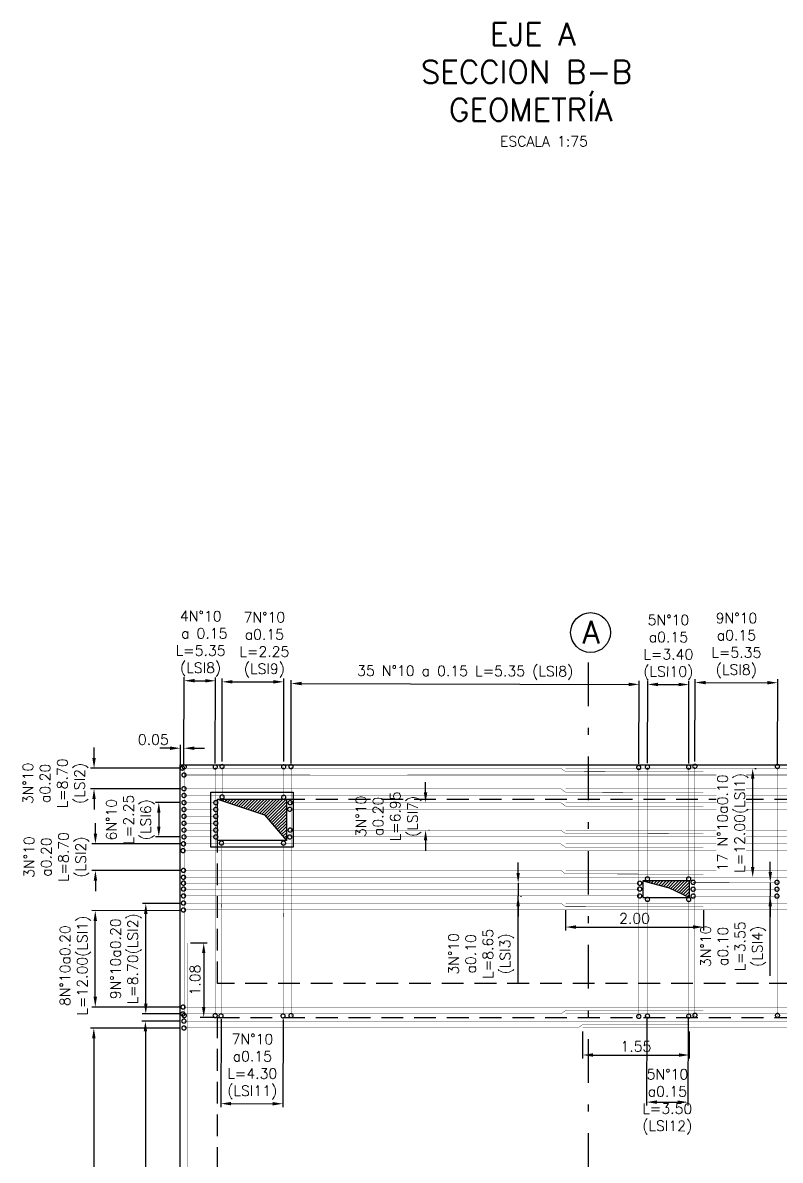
# Model space of a CAD drawing. Header units: metres. Extents: x 1080427 to 1081241, y 976768 to 977288.
# Drawn here: x 1080688.59 to 1080699.61, y 977042.26 to 977058.81 of the extents above; entities that cross this region are included whole.
import ezdxf

# ---------------------------------------------------------------- set-up
doc = ezdxf.new("R2010")
doc.units = ezdxf.units.M
doc.header["$LTSCALE"] = 25.4
for name, pattern in [('DASHDOT', [1, 0.5, -0.25, 0, -0.25]), ('DASHED2', [0.375, 0.25, -0.125]), ('HIDDEN', [0.375, 0.25, -0.125])]:
    doc.linetypes.add(name, pattern=pattern)
for name, color, linetype in [('CIRCULOCONTRAP', 130, 'Continuous'), ('CONTRAPESO', 3, 'Continuous'), ('DIMCONTRAPESO', 1, 'Continuous'), ('PROY', 9, 'HIDDEN'), ('PROYECC', 251, 'HIDDEN'), ('R175COTR', 7, 'Continuous'), ('REF', 6, 'Continuous'), ('REF H', 6, 'Continuous'), ('REGL175', 7, 'Continuous')]:
    doc.layers.add(name, color=color, linetype=linetype)
doc.layers.add('COTA', color=1, linetype='Continuous', lineweight=30)
doc.layers.add('EJECONTRAPESO', color=41, linetype='DASHDOT', lineweight=30)
doc.styles.add('romans', font='romans.shx')
doc.dimstyles.new('Copy 75', dxfattribs={"dimtxt": 0.15, "dimasz": 0.15, "dimexe": 0.05, "dimexo": 0.05, "dimgap": 0.05, "dimtad": 1, "dimzin": 0, "dimdsep": 46, "dimtxsty": 'romans', "dimcen": 0.002, "dimclrd": 1, "dimclre": 1, "dimclrt": 3, "dimadec": 4, "dimazin": 0, "dimtfac": 1, "dimtofl": 0, "dimtmove": 1, "dimatfit": 3, "dimfxl": 1, "dimtolj": 1, "dimtzin": 0, "dimarcsym": 1})

# ---------------------------------------------------------------- blocks, each defined once
blk = doc.blocks.new('*D393')
at = {"layer": 'Defpoints', "color": 0, "transparency": 16777216}
for p in [(1080690.928, 977044.18), (1080689.627, 977034.668), (1080690.936, 977034.668)]:
    blk.add_point(p, dxfattribs=at)
at = {"layer": 'DIMCONTRAPESO', "color": 1, "lineweight": -2, "transparency": 16777216}
for p, q in [((1080690.878, 977044.18), (1080689.577, 977044.18)), ((1080689.627, 977044.03), (1080689.627, 977034.818)), ((1080690.886, 977034.668), (1080689.577, 977034.668))]:
    blk.add_line(p, q, dxfattribs=at)
at = {"layer": 'DIMCONTRAPESO', "color": 1, "transparency": 16777216}
for points in [[(1080689.602, 977044.03), (1080689.652, 977044.03), (1080689.627, 977044.18)], [(1080689.602, 977034.818), (1080689.652, 977034.818), (1080689.627, 977034.668)]]:
    blk.add_solid(points, dxfattribs=at)
at = {"layer": 'DIMCONTRAPESO', "color": 3, "transparency": 16777216, "insert": (1080689.463, 977039.424), "char_height": 0.15, "attachment_point": 5, "rotation": 90, "style": 'romans'}
blk.add_mtext('\\A1;33 N°8 a 0.30 L=8.25 (LSI15)', dxfattribs=at)
blk = doc.blocks.new('*D394')
at = {"layer": 'Defpoints', "color": 0, "transparency": 16777216}
for p in [(1080690.937, 977044.28), (1080690.377, 977034.559), (1080690.936, 977034.559)]:
    blk.add_point(p, dxfattribs=at)
at = {"layer": 'DIMCONTRAPESO', "color": 1, "lineweight": -2, "transparency": 16777216}
for p, q in [((1080690.887, 977044.28), (1080690.327, 977044.28)), ((1080690.377, 977044.13), (1080690.377, 977034.709)), ((1080690.886, 977034.559), (1080690.327, 977034.559))]:
    blk.add_line(p, q, dxfattribs=at)
at = {"layer": 'DIMCONTRAPESO', "color": 1, "transparency": 16777216}
for points in [[(1080690.352, 977044.13), (1080690.402, 977044.13), (1080690.377, 977044.28)], [(1080690.352, 977034.709), (1080690.402, 977034.709), (1080690.377, 977034.559)]]:
    blk.add_solid(points, dxfattribs=at)
at = {"layer": 'DIMCONTRAPESO', "color": 3, "transparency": 16777216, "insert": (1080690.213, 977039.42), "char_height": 0.15, "attachment_point": 5, "rotation": 90, "style": 'romans'}
blk.add_mtext('\\A1;34 N°8 a 0.30 L=12.00 (LSI14)', dxfattribs=at)
blk = doc.blocks.new('*D552')
at = {"layer": 'Defpoints', "color": 0, "transparency": 16777216}
for p in [(1080690.886, 977048.251), (1080690.886, 977047.961), (1080690.938, 977047.961)]:
    blk.add_point(p, dxfattribs=at)
at = {"layer": 'DIMCONTRAPESO', "color": 1, "lineweight": -2, "transparency": 16777216}
for p, q in [((1080690.886, 977048.011), (1080690.886, 977048.301)), ((1080690.938, 977048.011), (1080690.938, 977048.301)), ((1080690.736, 977048.251), (1080690.586, 977048.251)), ((1080691.088, 977048.251), (1080691.238, 977048.251))]:
    blk.add_line(p, q, dxfattribs=at)
at = {"layer": 'DIMCONTRAPESO', "color": 1, "transparency": 16777216}
for points in [[(1080690.736, 977048.276), (1080690.736, 977048.226), (1080690.886, 977048.251)], [(1080691.088, 977048.276), (1080691.088, 977048.226), (1080690.938, 977048.251)]]:
    blk.add_solid(points, dxfattribs=at)
at = {"layer": 'DIMCONTRAPESO', "color": 3, "transparency": 16777216, "insert": (1080690.492, 977048.376), "char_height": 0.15, "attachment_point": 5, "rotation": 359.9868, "style": 'romans'}
blk.add_mtext('\\A1;0.05', dxfattribs=at)
blk = doc.blocks.new('*D553')
at = {"layer": 'Defpoints', "color": 0, "transparency": 16777216}
for p in [(1080689.648, 977045.888), (1080690.937, 977045.887), (1080690.937, 977044.485)]:
    blk.add_point(p, dxfattribs=at)
at = {"layer": 'DIMCONTRAPESO', "color": 1, "lineweight": -2, "transparency": 16777216}
for p, q in [((1080690.887, 977045.887), (1080689.598, 977045.888)), ((1080689.648, 977044.635), (1080689.648, 977045.738)), ((1080690.887, 977044.485), (1080689.598, 977044.485))]:
    blk.add_line(p, q, dxfattribs=at)
at = {"layer": 'DIMCONTRAPESO', "color": 1, "transparency": 16777216}
for points in [[(1080689.623, 977045.738), (1080689.673, 977045.738), (1080689.648, 977045.888)], [(1080689.623, 977044.635), (1080689.673, 977044.635), (1080689.648, 977044.485)]]:
    blk.add_solid(points, dxfattribs=at)
at = {"layer": 'DIMCONTRAPESO', "color": 3, "transparency": 16777216, "insert": (1080689.359, 977045.087), "char_height": 0.15, "attachment_point": 5, "rotation": 89.9868, "style": 'romans'}
blk.add_mtext('\\A1;8N°10a0.20\\PL=12.00(LSI1)', dxfattribs=at)
blk = doc.blocks.new('*D572')
at = {"layer": 'Defpoints', "color": 0, "transparency": 16777216}
for p in [(1080690.938, 977047.461), (1080690.572, 977046.961), (1080690.938, 977046.961)]:
    blk.add_point(p, dxfattribs=at)
at = {"layer": 'DIMCONTRAPESO', "color": 1, "lineweight": -2, "transparency": 16777216}
for p, q in [((1080690.888, 977047.461), (1080690.522, 977047.461)), ((1080690.572, 977047.311), (1080690.572, 977047.111)), ((1080690.888, 977046.961), (1080690.522, 977046.961))]:
    blk.add_line(p, q, dxfattribs=at)
at = {"layer": 'DIMCONTRAPESO', "color": 1, "transparency": 16777216}
for points in [[(1080690.547, 977047.311), (1080690.597, 977047.311), (1080690.572, 977047.461)], [(1080690.547, 977047.111), (1080690.597, 977047.111), (1080690.572, 977046.961)]]:
    blk.add_solid(points, dxfattribs=at)
at = {"layer": 'DIMCONTRAPESO', "color": 3, "transparency": 16777216, "insert": (1080690.157, 977047.211), "char_height": 0.15, "attachment_point": 5, "rotation": 89.9868, "style": 'romans'}
blk.add_mtext('\\A1;6N°10\\PL=2.25\\P(LSI6)', dxfattribs=at)
blk = doc.blocks.new('*D555')
at = {"layer": 'Defpoints', "color": 0, "transparency": 16777216}
for p in [(1080690.383, 977045.991), (1080690.938, 977045.991), (1080690.937, 977044.385)]:
    blk.add_point(p, dxfattribs=at)
at = {"layer": 'DIMCONTRAPESO', "color": 1, "lineweight": -2, "transparency": 16777216}
for p, q in [((1080690.888, 977045.991), (1080690.333, 977045.991)), ((1080690.383, 977044.535), (1080690.383, 977045.841)), ((1080690.887, 977044.385), (1080690.332, 977044.385))]:
    blk.add_line(p, q, dxfattribs=at)
at = {"layer": 'DIMCONTRAPESO', "color": 1, "transparency": 16777216}
for points in [[(1080690.358, 977045.841), (1080690.408, 977045.841), (1080690.383, 977045.991)], [(1080690.358, 977044.535), (1080690.408, 977044.535), (1080690.382, 977044.385)]]:
    blk.add_solid(points, dxfattribs=at)
at = {"layer": 'DIMCONTRAPESO', "color": 3, "transparency": 16777216, "insert": (1080690.093, 977045.187), "char_height": 0.15, "attachment_point": 5, "rotation": 89.9868, "style": 'romans'}
blk.add_mtext('\\A1;9N°10a0.20\\PL=8.70(LSI2)', dxfattribs=at)
blk = doc.blocks.new('*D574')
at = {"layer": 'Defpoints', "color": 0, "transparency": 16777216}
for p in [(1080694.451, 977047.458), (1080694.45, 977047.059), (1080694.451, 977047.059)]:
    blk.add_point(p, dxfattribs=at)
at = {"layer": 'DIMCONTRAPESO', "color": 1, "lineweight": -2, "transparency": 16777216}
for p, q in [((1080694.451, 977047.608), (1080694.451, 977047.758)), ((1080694.5, 977047.059), (1080694.501, 977047.059)), ((1080694.451, 977046.909), (1080694.45, 977046.759))]:
    blk.add_line(p, q, dxfattribs=at)
at = {"layer": 'DIMCONTRAPESO', "color": 1, "transparency": 16777216}
for points in [[(1080694.426, 977047.608), (1080694.476, 977047.608), (1080694.451, 977047.458)], [(1080694.426, 977046.909), (1080694.476, 977046.909), (1080694.451, 977047.059)]]:
    blk.add_solid(points, dxfattribs=at)
at = {"layer": 'DIMCONTRAPESO', "color": 3, "transparency": 16777216, "insert": (1080693.911, 977047.259), "char_height": 0.15, "attachment_point": 5, "rotation": 89.9868, "style": 'romans'}
blk.add_mtext('\\A1;3N°10\\Pa0.20\\PL=6.95\\P(LSI7)', dxfattribs=at)
blk = doc.blocks.new('*D561')
at = {"layer": 'Defpoints', "color": 0, "transparency": 16777216}
for p in [(1080695.797, 977046.286), (1080695.781, 977046.1), (1080695.797, 977046.1)]:
    blk.add_point(p, dxfattribs=at)
at = {"layer": 'DIMCONTRAPESO', "color": 1, "lineweight": -2, "transparency": 16777216}
for p, q in [((1080695.797, 977046.436), (1080695.797, 977046.586)), ((1080695.797, 977046.286), (1080695.797, 977046.1)), ((1080695.797, 977044.83), (1080695.797, 977046.1)), ((1080695.831, 977046.1), (1080695.847, 977046.1)), ((1080695.797, 977045.95), (1080695.797, 977045.8))]:
    blk.add_line(p, q, dxfattribs=at)
at = {"layer": 'DIMCONTRAPESO', "color": 1, "transparency": 16777216}
for points in [[(1080695.772, 977046.436), (1080695.822, 977046.436), (1080695.797, 977046.286)], [(1080695.772, 977045.95), (1080695.822, 977045.95), (1080695.797, 977046.1)]]:
    blk.add_solid(points, dxfattribs=at)
at = {"layer": 'DIMCONTRAPESO', "color": 3, "transparency": 16777216, "insert": (1080695.258, 977045.259), "char_height": 0.15, "attachment_point": 5, "rotation": 89.9868, "style": 'romans'}
blk.add_mtext('\\A1;3N°10\\Pa0.10\\PL=8.65\\P(LSI3)', dxfattribs=at)
blk = doc.blocks.new('*D566')
at = {"layer": 'Defpoints', "color": 0, "transparency": 16777216}
for p in [(1080697.555, 977049.179), (1080692.495, 977047.979), (1080697.552, 977047.976)]:
    blk.add_point(p, dxfattribs=at)
at = {"layer": 'DIMCONTRAPESO', "color": 1, "lineweight": -2, "transparency": 16777216}
for p, q in [((1080692.495, 977048.029), (1080692.498, 977049.242)), ((1080692.648, 977049.192), (1080697.405, 977049.18)), ((1080697.552, 977048.026), (1080697.555, 977049.229))]:
    blk.add_line(p, q, dxfattribs=at)
at = {"layer": 'DIMCONTRAPESO', "color": 1, "transparency": 16777216}
for points in [[(1080692.648, 977049.217), (1080692.648, 977049.167), (1080692.498, 977049.192)], [(1080697.405, 977049.205), (1080697.405, 977049.155), (1080697.555, 977049.179)]]:
    blk.add_solid(points, dxfattribs=at)
at = {"layer": 'DIMCONTRAPESO', "color": 3, "transparency": 16777216, "insert": (1080695.027, 977049.35), "char_height": 0.15, "attachment_point": 5, "rotation": 359.8532, "style": 'romans'}
blk.add_mtext('\\A1;35 N°10 a 0.15 L=5.35 (LSI8)', dxfattribs=at)
blk = doc.blocks.new('*D575')
at = {"layer": 'Defpoints', "color": 0, "transparency": 16777216}
for p in [(1080699.572, 977049.204), (1080698.369, 977048.007), (1080699.569, 977047.976)]:
    blk.add_point(p, dxfattribs=at)
at = {"layer": 'DIMCONTRAPESO', "color": 1, "lineweight": -2, "transparency": 16777216}
for p, q in [((1080698.369, 977048.057), (1080698.372, 977049.257)), ((1080698.522, 977049.206), (1080699.422, 977049.204)), ((1080699.569, 977048.026), (1080699.573, 977049.254))]:
    blk.add_line(p, q, dxfattribs=at)
at = {"layer": 'DIMCONTRAPESO', "color": 1, "transparency": 16777216}
for points in [[(1080698.522, 977049.231), (1080698.522, 977049.181), (1080698.372, 977049.207)], [(1080699.422, 977049.229), (1080699.422, 977049.179), (1080699.572, 977049.204)]]:
    blk.add_solid(points, dxfattribs=at)
at = {"layer": 'DIMCONTRAPESO', "color": 3, "transparency": 16777216, "insert": (1080698.971, 977049.744), "char_height": 0.15, "attachment_point": 5, "rotation": 359.8532, "style": 'romans'}
blk.add_mtext('\\A1;9N°10\\Pa0.15\\PL=5.35\\P(LSI8)', dxfattribs=at)
blk = doc.blocks.new('*D567')
at = {"layer": 'Defpoints', "color": 0, "transparency": 16777216}
for p in [(1080691.396, 977049.232), (1080690.938, 977048.01), (1080691.393, 977047.978)]:
    blk.add_point(p, dxfattribs=at)
at = {"layer": 'DIMCONTRAPESO', "color": 1, "lineweight": -2, "transparency": 16777216}
for p, q in [((1080690.938, 977048.06), (1080690.941, 977049.283)), ((1080691.091, 977049.233), (1080691.246, 977049.232)), ((1080691.393, 977048.028), (1080691.396, 977049.282))]:
    blk.add_line(p, q, dxfattribs=at)
at = {"layer": 'DIMCONTRAPESO', "color": 1, "transparency": 16777216}
for points in [[(1080691.091, 977049.258), (1080691.091, 977049.208), (1080690.941, 977049.233)], [(1080691.246, 977049.257), (1080691.246, 977049.207), (1080691.396, 977049.232)]]:
    blk.add_solid(points, dxfattribs=at)
at = {"layer": 'DIMCONTRAPESO', "color": 3, "transparency": 16777216, "insert": (1080691.181, 977049.772), "char_height": 0.15, "attachment_point": 5, "rotation": 359.8532, "style": 'romans'}
blk.add_mtext('\\A1;4N°10\\P a 0.15\\PL=5.35\\P(LSI8)', dxfattribs=at)
blk = doc.blocks.new('*D568')
at = {"layer": 'Defpoints', "color": 0, "transparency": 16777216}
for p in [(1080698.281, 977049.177), (1080697.678, 977047.981), (1080698.278, 977047.98)]:
    blk.add_point(p, dxfattribs=at)
at = {"layer": 'DIMCONTRAPESO', "color": 1, "lineweight": -2, "transparency": 16777216}
for p, q in [((1080697.678, 977048.031), (1080697.681, 977049.229)), ((1080697.831, 977049.179), (1080698.131, 977049.178)), ((1080698.278, 977048.03), (1080698.281, 977049.227))]:
    blk.add_line(p, q, dxfattribs=at)
at = {"layer": 'DIMCONTRAPESO', "color": 1, "transparency": 16777216}
for points in [[(1080697.831, 977049.204), (1080697.831, 977049.154), (1080697.681, 977049.179)], [(1080698.131, 977049.203), (1080698.131, 977049.153), (1080698.281, 977049.177)]]:
    blk.add_solid(points, dxfattribs=at)
at = {"layer": 'DIMCONTRAPESO', "color": 3, "transparency": 16777216, "insert": (1080697.982, 977049.717), "char_height": 0.15, "attachment_point": 5, "rotation": 359.8532, "style": 'romans'}
blk.add_mtext('\\A1;5N°10\\Pa0.15\\PL=3.40\\P(LSI10)', dxfattribs=at)
blk = doc.blocks.new('*D569')
at = {"layer": 'Defpoints', "color": 0, "transparency": 16777216}
for p in [(1080697.669, 977044.395), (1080698.269, 977044.393), (1080698.265, 977043.101)]:
    blk.add_point(p, dxfattribs=at)
at = {"layer": 'DIMCONTRAPESO', "color": 1, "lineweight": -2, "transparency": 16777216}
for p, q in [((1080697.669, 977044.345), (1080697.665, 977043.052)), ((1080698.269, 977044.343), (1080698.265, 977043.051)), ((1080697.815, 977043.102), (1080698.115, 977043.101))]:
    blk.add_line(p, q, dxfattribs=at)
at = {"layer": 'DIMCONTRAPESO', "color": 1, "transparency": 16777216}
for points in [[(1080697.815, 977043.127), (1080697.815, 977043.077), (1080697.665, 977043.102)], [(1080698.115, 977043.126), (1080698.115, 977043.076), (1080698.265, 977043.101)]]:
    blk.add_solid(points, dxfattribs=at)
at = {"layer": 'DIMCONTRAPESO', "color": 3, "transparency": 16777216, "insert": (1080697.967, 977043.107), "char_height": 0.15, "attachment_point": 5, "rotation": 359.8532, "style": 'romans'}
blk.add_mtext('\\A1;5N°10\\Pa0.15\\PL=3.50\\P(LSI12)', dxfattribs=at)
blk = doc.blocks.new('*D570')
at = {"layer": 'Defpoints', "color": 0, "transparency": 16777216}
for p in [(1080691.477, 977044.357), (1080692.379, 977044.356), (1080692.375, 977043.078)]:
    blk.add_point(p, dxfattribs=at)
at = {"layer": 'DIMCONTRAPESO', "color": 1, "lineweight": -2, "transparency": 16777216}
for p, q in [((1080691.477, 977044.307), (1080691.473, 977043.03)), ((1080692.379, 977044.306), (1080692.375, 977043.028)), ((1080691.624, 977043.08), (1080692.225, 977043.078))]:
    blk.add_line(p, q, dxfattribs=at)
at = {"layer": 'DIMCONTRAPESO', "color": 1, "transparency": 16777216}
for points in [[(1080691.624, 977043.105), (1080691.623, 977043.055), (1080691.474, 977043.08)], [(1080692.226, 977043.103), (1080692.225, 977043.053), (1080692.375, 977043.078)]]:
    blk.add_solid(points, dxfattribs=at)
at = {"layer": 'DIMCONTRAPESO', "color": 3, "transparency": 16777216, "insert": (1080691.932, 977043.618), "char_height": 0.15, "attachment_point": 5, "rotation": 359.8532, "style": 'romans'}
blk.add_mtext('\\A1;7N°10\\Pa0.15\\PL=4.30\\P(LSI11)', dxfattribs=at)
blk = doc.blocks.new('*D571')
at = {"layer": 'Defpoints', "color": 0, "transparency": 16777216}
for p in [(1080696.488, 977045.946), (1080698.492, 977045.945), (1080698.492, 977045.649)]:
    blk.add_point(p, dxfattribs=at)
at = {"layer": 'DIMCONTRAPESO', "color": 1, "lineweight": -2, "transparency": 16777216}
for p, q in [((1080696.488, 977045.896), (1080696.488, 977045.599)), ((1080698.492, 977045.895), (1080698.492, 977045.599)), ((1080696.638, 977045.649), (1080698.342, 977045.649))]:
    blk.add_line(p, q, dxfattribs=at)
at = {"layer": 'DIMCONTRAPESO', "color": 1, "transparency": 16777216}
for points in [[(1080696.638, 977045.674), (1080696.638, 977045.624), (1080696.488, 977045.649)], [(1080698.342, 977045.674), (1080698.342, 977045.624), (1080698.492, 977045.649)]]:
    blk.add_solid(points, dxfattribs=at)
at = {"layer": 'DIMCONTRAPESO', "color": 3, "transparency": 16777216, "insert": (1080697.49, 977045.774), "char_height": 0.15, "attachment_point": 5, "rotation": 359.9868, "style": 'romans'}
blk.add_mtext('\\A1;2.00', dxfattribs=at)
blk = doc.blocks.new('*D556')
at = {"layer": 'Defpoints', "color": 0, "transparency": 16777216}
for p in [(1080699.463, 977046.299), (1080699.463, 977046.099), (1080699.463, 977046.099)]:
    blk.add_point(p, dxfattribs=at)
at = {"layer": 'DIMCONTRAPESO', "color": 1, "lineweight": -2, "transparency": 16777216}
for p, q in [((1080699.464, 977046.449), (1080699.464, 977046.599)), ((1080699.463, 977046.299), (1080699.463, 977046.099)), ((1080699.463, 977044.94), (1080699.463, 977046.099)), ((1080699.463, 977045.949), (1080699.463, 977045.799))]:
    blk.add_line(p, q, dxfattribs=at)
at = {"layer": 'DIMCONTRAPESO', "color": 1, "transparency": 16777216}
for points in [[(1080699.439, 977046.449), (1080699.489, 977046.449), (1080699.463, 977046.299)], [(1080699.438, 977045.949), (1080699.488, 977045.949), (1080699.463, 977046.099)]]:
    blk.add_solid(points, dxfattribs=at)
at = {"layer": 'DIMCONTRAPESO', "color": 3, "transparency": 16777216, "insert": (1080698.924, 977045.368), "char_height": 0.15, "attachment_point": 5, "rotation": 89.9868, "style": 'romans'}
blk.add_mtext('\\A1;3N°10\\Pa0.10\\PL=3.55\\P(LSI4)', dxfattribs=at)
blk = doc.blocks.new('*D554')
at = {"layer": 'DIMCONTRAPESO', "color": 1, "lineweight": -2, "transparency": 16777216}
for p, q in [((1080699.208, 977046.521), (1080699.208, 977047.808)), ((1080699.24, 977047.958), (1080699.258, 977047.958))]:
    blk.add_line(p, q, dxfattribs=at)
at = {"layer": 'DIMCONTRAPESO', "color": 3, "transparency": 16777216, "insert": (1080698.919, 977047.165), "char_height": 0.15, "attachment_point": 5, "rotation": 89.9868, "style": 'romans', "bg_fill": 3, "box_fill_scale": 1.1, "bg_fill_color": 256, "bg_fill_true_color": 13158600, "bg_fill_transparency": 0}
blk.add_mtext('\\A1;17 N°10a0.10\\PL=12.00(LSI1)', dxfattribs=at)
at = {"layer": 'Defpoints', "color": 0, "transparency": 16777216}
for p in [(1080699.19, 977047.958), (1080699.208, 977047.958), (1080699.208, 977046.371)]:
    blk.add_point(p, dxfattribs=at)
at = {"layer": 'DIMCONTRAPESO', "color": 1, "transparency": 16777216}
for points in [[(1080699.183, 977047.808), (1080699.233, 977047.808), (1080699.208, 977047.958)], [(1080699.183, 977046.521), (1080699.233, 977046.521), (1080699.208, 977046.371)]]:
    blk.add_solid(points, dxfattribs=at)
blk = doc.blocks.new('*D576')
at = {"layer": 'COTA', "color": 1, "lineweight": -2, "transparency": 16777216}
for p, q in [((1080696.735, 977044.13), (1080696.735, 977043.737)), ((1080698.285, 977044.129), (1080698.285, 977043.737)), ((1080696.885, 977043.787), (1080698.135, 977043.787))]:
    blk.add_line(p, q, dxfattribs=at)
at = {"layer": 'COTA', "color": 1, "transparency": 16777216}
for points in [[(1080696.885, 977043.812), (1080696.885, 977043.762), (1080696.735, 977043.787)], [(1080698.135, 977043.812), (1080698.135, 977043.762), (1080698.285, 977043.787)]]:
    blk.add_solid(points, dxfattribs=at)
at = {"layer": 'Defpoints', "color": 0, "transparency": 16777216}
for p in [(1080696.735, 977044.18), (1080698.285, 977044.179), (1080698.285, 977043.787)]:
    blk.add_point(p, dxfattribs=at)
at = {"layer": 'COTA', "color": 3, "transparency": 16777216, "insert": (1080697.51, 977043.912), "char_height": 0.15, "attachment_point": 5, "style": 'romans'}
blk.add_mtext('\\A1;1.55', dxfattribs=at)
blk = doc.blocks.new('*D577')
at = {"layer": 'COTA', "color": 1, "lineweight": -2, "transparency": 16777216}
for p, q in [((1080691.035, 977045.419), (1080691.275, 977045.419)), ((1080691.225, 977045.269), (1080691.225, 977044.484)), ((1080691.377, 977044.334), (1080691.175, 977044.334))]:
    blk.add_line(p, q, dxfattribs=at)
at = {"layer": 'COTA', "color": 1, "transparency": 16777216}
for points in [[(1080691.2, 977045.269), (1080691.25, 977045.269), (1080691.225, 977045.419)], [(1080691.2, 977044.484), (1080691.25, 977044.484), (1080691.225, 977044.334)]]:
    blk.add_solid(points, dxfattribs=at)
at = {"layer": 'Defpoints', "color": 0, "transparency": 16777216}
for p in [(1080690.985, 977045.419), (1080691.225, 977044.334), (1080691.427, 977044.334)]:
    blk.add_point(p, dxfattribs=at)
at = {"layer": 'COTA', "color": 3, "transparency": 16777216, "insert": (1080691.1, 977044.877), "char_height": 0.15, "attachment_point": 5, "rotation": 90, "style": 'romans'}
blk.add_mtext('\\A1;1.08', dxfattribs=at)
blk = doc.blocks.new('*D578')
at = {"layer": 'Defpoints', "color": 0, "transparency": 16777216}
for p in [(1080689.65, 977046.86), (1080690.941, 977046.86), (1080690.941, 977046.473)]:
    blk.add_point(p, dxfattribs=at)
at = {"layer": 'DIMCONTRAPESO', "color": 1, "lineweight": -2, "transparency": 16777216}
for p, q in [((1080689.65, 977047.01), (1080689.65, 977047.16)), ((1080690.891, 977046.86), (1080689.6, 977046.86)), ((1080690.891, 977046.473), (1080689.6, 977046.473)), ((1080689.65, 977046.323), (1080689.65, 977046.173))]:
    blk.add_line(p, q, dxfattribs=at)
at = {"layer": 'DIMCONTRAPESO', "color": 1, "transparency": 16777216}
for points in [[(1080689.625, 977047.01), (1080689.675, 977047.01), (1080689.65, 977046.86)], [(1080689.625, 977046.323), (1080689.675, 977046.323), (1080689.65, 977046.473)]]:
    blk.add_solid(points, dxfattribs=at)
at = {"layer": 'DIMCONTRAPESO', "color": 3, "transparency": 16777216, "insert": (1080689.086, 977046.667), "char_height": 0.15, "attachment_point": 5, "rotation": 90, "style": 'romans'}
blk.add_mtext('\\A1;3N°10\\Pa0.20\\PL=8.70\\P(LSI2)', dxfattribs=at)
blk = doc.blocks.new('*D579')
at = {"layer": 'Defpoints', "color": 0, "transparency": 16777216}
for p in [(1080689.63, 977047.959), (1080690.942, 977047.959), (1080690.942, 977047.661)]:
    blk.add_point(p, dxfattribs=at)
at = {"layer": 'DIMCONTRAPESO', "color": 1, "lineweight": -2, "transparency": 16777216}
for p, q in [((1080689.63, 977048.109), (1080689.63, 977048.259)), ((1080690.892, 977047.959), (1080689.58, 977047.959)), ((1080690.892, 977047.661), (1080689.58, 977047.661)), ((1080689.63, 977047.511), (1080689.63, 977047.361))]:
    blk.add_line(p, q, dxfattribs=at)
at = {"layer": 'DIMCONTRAPESO', "color": 1, "transparency": 16777216}
for points in [[(1080689.605, 977048.109), (1080689.655, 977048.109), (1080689.63, 977047.959)], [(1080689.605, 977047.511), (1080689.655, 977047.511), (1080689.63, 977047.661)]]:
    blk.add_solid(points, dxfattribs=at)
at = {"layer": 'DIMCONTRAPESO', "color": 3, "transparency": 16777216, "insert": (1080689.069, 977047.739), "char_height": 0.15, "attachment_point": 5, "rotation": 90, "style": 'romans'}
blk.add_mtext('\\A1;3N°10\\Pa0.20\\PL=8.70\\P(LSI2)', dxfattribs=at)
blk = doc.blocks.new('*D1084')
at = {"layer": 'COTA', "color": 1, "lineweight": -2, "transparency": 16777216}
for p, q in [((1080691.492, 977048.06), (1080691.492, 977049.267)), ((1080691.642, 977049.217), (1080692.238, 977049.217)), ((1080692.388, 977048.06), (1080692.388, 977049.267))]:
    blk.add_line(p, q, dxfattribs=at)
at = {"layer": 'COTA', "color": 1, "transparency": 16777216}
for points in [[(1080691.642, 977049.242), (1080691.642, 977049.192), (1080691.492, 977049.217)], [(1080692.238, 977049.242), (1080692.238, 977049.192), (1080692.388, 977049.217)]]:
    blk.add_solid(points, dxfattribs=at)
at = {"layer": 'Defpoints', "color": 0, "transparency": 16777216}
for p in [(1080692.388, 977049.217), (1080691.492, 977048.01), (1080692.388, 977048.01)]:
    blk.add_point(p, dxfattribs=at)
at = {"layer": 'COTA', "color": 3, "transparency": 16777216, "insert": (1080692.107, 977049.757), "char_height": 0.15, "attachment_point": 5, "style": 'romans'}
blk.add_mtext('\\A1;7N°10\\Pa0.15\\PL=2.25\\P(LSI9)', dxfattribs=at)

msp = doc.modelspace()

# ---------------------------------------------------------------- hatches: boundary and pattern name
at = {"layer": 'DIMCONTRAPESO'}
h = msp.add_hatch(dxfattribs=at)
h.set_pattern_fill('ANSI31', color=9, scale=0.01)
h.set_pattern_definition([(45, (30.31331, 3e-06), (-0.0224506403027, 0.0224506403027), [])])
h.paths.add_polyline_path([(1080692.110648, 977047.283146), (1080692.426439, 977046.909606), (1080692.426439, 977047.509606), (1080691.426572, 977047.509606)])
h = msp.add_hatch(dxfattribs=at)
h.set_pattern_fill('ANSI31', color=9, scale=0.01)
h.set_pattern_definition([(45, (36.467228, -1.190327), (-0.0224506403027, 0.0224506403027), [])])
h.paths.add_polyline_path([(1080698.290131, 977046.319276), (1080697.60881, 977046.319276), (1080697.99524, 977046.217282), (1080698.290131, 977046.079276)])

# ---------------------------------------------------------------- linework, layer by layer
at = {"layer": 'CIRCULOCONTRAP'}
msp.add_circle((1080696.849963, 977049.934356), 0.289667, dxfattribs=at)
at = {"layer": 'CONTRAPESO'}
for points in [[(1080690.883842, 977048.00955), (1080707.886572, 977048.00955), (1080707.886572, 977030.827608), (1080690.883842, 977030.828608)], [(1080691.426572, 977047.509606), (1080692.426439, 977047.509606), (1080692.426439, 977046.909606), (1080691.426572, 977046.909606)], [(1080697.60881, 977046.079276), (1080698.290131, 977046.07955), (1080698.290131, 977046.31955), (1080697.60881, 977046.319276)]]:
    msp.add_lwpolyline(points, close=True, dxfattribs=at)
at = {"layer": 'DIMCONTRAPESO', "color": 2}
for points in [[(1080691.426572, 977047.509606), (1080692.110648, 977047.283146), (1080692.426439, 977046.909606)], [(1080697.60881, 977046.319276), (1080697.99524, 977046.217282), (1080698.290131, 977046.07955)]]:
    msp.add_lwpolyline(points, dxfattribs=at)
at = {"layer": 'EJECONTRAPESO', "ltscale": 0.05}
msp.add_lwpolyline([(1080696.813816, 977049.498915), (1080696.813816, 977030.445989)], dxfattribs=at)
at = {"layer": 'PROY', "color": 252, "linetype": 'DASHED2', "ltscale": 0.05}
msp.add_lwpolyline([(1080707.386572, 977044.829603), (1080707.386572, 977044.829603), (1080691.426572, 977044.829603), (1080691.426572, 977047.509603), (1080707.386572, 977047.509603), (1080707.386572, 977044.829603)], dxfattribs=at)
at = {"layer": 'PROY', "color": 252, "ltscale": 0.05}
msp.add_lwpolyline([(1080691.426572, 977034.508608), (1080691.426572, 977044.334456), (1080707.386572, 977044.334456), (1080707.386572, 977034.508608)], close=True, dxfattribs=at)
at = {"layer": 'PROYECC'}
msp.add_lwpolyline([(1080691.326572, 977047.609606), (1080692.526497, 977047.611609), (1080692.526497, 977046.811609), (1080691.326572, 977046.809606)], close=True, dxfattribs=at)
at = {"layer": 'REF', "ltscale": 0.1, "const_width": 0.06}
for points in [[(1080690.931897, 977047.978734, 1), (1080690.950947, 977047.978685, 1)], [(1080691.383091, 977047.978491, 1), (1080691.402141, 977047.978443, 1)], [(1080691.482044, 977047.984311, 1), (1080691.501094, 977047.984262, 1)], [(1080692.377927, 977047.981044, 1), (1080692.396977, 977047.980996, 1)], [(1080692.48448, 977047.983137, 1), (1080692.50353, 977047.983089, 1)], [(1080697.541397, 977047.970181, 1), (1080697.560447, 977047.970132, 1)], [(1080697.668143, 977047.977045, 1), (1080697.687193, 977047.977046, 1)], [(1080698.268143, 977047.975561, 1), (1080698.287193, 977047.975563, 1)], [(1080698.357799, 977047.988092, 1), (1080698.376849, 977047.988043, 1)], [(1080699.558528, 977047.985016, 1), (1080699.577578, 977047.984967, 1)], [(1080691.482362, 977047.54172, 1), (1080691.501412, 977047.541671, 1)], [(1080692.378246, 977047.536991, 1), (1080692.397296, 977047.536942, 1)], [(1080691.473382, 977046.870629, 1), (1080691.492432, 977046.87058, 1)], [(1080692.375322, 977046.869824, 1), (1080692.394372, 977046.869776, 1)], [(1080697.668215, 977046.34963, 1), (1080697.687265, 977046.349631, 1)], [(1080698.268215, 977046.348146, 1), (1080698.287265, 977046.348148, 1)], [(1080697.668063, 977046.050848, 1), (1080697.687113, 977046.050849, 1)], [(1080698.268063, 977046.049364, 1), (1080698.287113, 977046.049365, 1)], [(1080690.932526, 977044.361332, 1), (1080690.951576, 977044.361283, 1)], [(1080691.382522, 977044.361265, 1), (1080691.401572, 977044.361217, 1)], [(1080691.467272, 977044.35691, 1), (1080691.486322, 977044.356861, 1)], [(1080692.369212, 977044.356105, 1), (1080692.388262, 977044.356056, 1)], [(1080692.48511, 977044.361332, 1), (1080692.50416, 977044.361283, 1)], [(1080697.542026, 977044.348375, 1), (1080697.561076, 977044.348326, 1)], [(1080697.668548, 977044.35466, 1), (1080697.687598, 977044.354661, 1)], [(1080698.268548, 977044.353176, 1), (1080698.287598, 977044.353177, 1)], [(1080698.358429, 977044.366286, 1), (1080698.377479, 977044.366238, 1)], [(1080699.559157, 977044.36321, 1), (1080699.578207, 977044.363161, 1)]]:
    msp.add_lwpolyline(points, format="xyb", close=True, dxfattribs=at)
at = {"layer": 'REF', "ltscale": 0.1, "const_width": 0.005}
for points in [[(1080690.942082, 977044.351569), (1080690.942616, 977047.978534)], [(1080691.39208, 977044.370766), (1080691.392616, 977047.978467)], [(1080691.491887, 977047.541696), (1080691.492102, 977047.984285)], [(1080692.387771, 977047.536966), (1080692.387986, 977047.981018)], [(1080692.494666, 977044.351569), (1080692.495199, 977047.978534)], [(1080697.551582, 977044.338612), (1080697.552115, 977047.965577)], [(1080697.678273, 977046.349526), (1080697.678201, 977047.977684)], [(1080698.278273, 977046.348042), (1080698.278201, 977047.9762)], [(1080698.367985, 977044.356523), (1080698.368518, 977047.983488)], [(1080699.568713, 977044.353447), (1080699.569247, 977047.980412)], [(1080691.389062, 977047.459266), (1080690.937793, 977047.459266)], [(1080691.389062, 977047.359266), (1080690.937793, 977047.359266)], [(1080691.389062, 977047.259266), (1080690.937793, 977047.259266)], [(1080691.389062, 977047.159266), (1080690.937793, 977047.159266)], [(1080691.389062, 977047.059266), (1080690.937793, 977047.059266)], [(1080691.389062, 977046.960636), (1080690.937793, 977046.960636)], [(1080691.476827, 977044.368364), (1080691.483479, 977046.859851)], [(1080692.378767, 977044.36756), (1080692.385421, 977046.859699)], [(1080697.678073, 977044.379374), (1080697.678121, 977046.050731)], [(1080698.278072, 977044.353177), (1080698.278121, 977046.049247)], [(1080690.985207, 977045.41891), (1080690.985593, 977033.41891)]]:
    msp.add_lwpolyline(points, dxfattribs=at)
at = {"layer": 'REF H', "ltscale": 0.1, "const_width": 0.06}
for points in [[(1080690.904868, 977047.960858, 1), (1080690.923918, 977047.960853, 1)], [(1080690.928477, 977047.860851, 1), (1080690.947527, 977047.860847, 1)], [(1080690.928488, 977047.861659, 1), (1080690.947538, 977047.861655, 1)], [(1080690.92841, 977047.661088, 1), (1080690.94746, 977047.661083, 1)], [(1080690.928214, 977047.459269, 1), (1080690.947264, 977047.459264, 1)], [(1080690.928432, 977047.562935, 1), (1080690.947482, 977047.562931, 1)], [(1080691.39094, 977047.45914, 1), (1080691.40999, 977047.459136, 1)], [(1080692.472439, 977047.458191, 1), (1080692.491489, 977047.458187, 1)], [(1080690.928214, 977047.359269, 1), (1080690.947264, 977047.359264, 1)], [(1080691.39094, 977047.35914, 1), (1080691.40999, 977047.359136, 1)], [(1080692.466914, 977047.362456, 1), (1080692.485964, 977047.362452, 1)], [(1080690.928214, 977047.259269, 1), (1080690.947264, 977047.259264, 1)], [(1080690.928214, 977047.159269, 1), (1080690.947264, 977047.159264, 1)], [(1080691.39094, 977047.25914, 1), (1080691.40999, 977047.259136, 1)], [(1080691.39094, 977047.15914, 1), (1080691.40999, 977047.159136, 1)], [(1080690.928214, 977047.059269, 1), (1080690.947264, 977047.059264, 1)], [(1080690.928214, 977046.960638, 1), (1080690.947264, 977046.960634, 1)], [(1080691.39094, 977047.05914, 1), (1080691.40999, 977047.059136, 1)], [(1080691.39094, 977046.96051, 1), (1080691.40999, 977046.960505, 1)], [(1080692.466886, 977046.959561, 1), (1080692.485936, 977046.959556, 1)], [(1080692.472439, 977047.059472, 1), (1080692.491489, 977047.059468, 1)], [(1080690.921156, 977046.860035, 1), (1080690.940206, 977046.860031, 1)], [(1080690.914118, 977046.760035, 1), (1080690.933168, 977046.760031, 1)], [(1080690.92138, 977046.472976, 1), (1080690.94043, 977046.472971, 1)], [(1080690.921346, 977046.372976, 1), (1080690.940396, 977046.372971, 1)], [(1080690.921408, 977046.287135, 1), (1080690.940458, 977046.28713, 1)], [(1080697.555131, 977046.286705, -1), (1080697.574181, 977046.286701, -1)], [(1080698.332141, 977046.299572, -1), (1080698.351191, 977046.299567, -1)], [(1080699.55082, 977046.29929, -1), (1080699.56987, 977046.299286, -1)], [(1080690.921783, 977046.200803, 1), (1080690.940833, 977046.200799, 1)], [(1080697.555108, 977046.201219, -1), (1080697.574158, 977046.201215, -1)], [(1080698.332118, 977046.199572, -1), (1080698.351168, 977046.199567, -1)], [(1080699.550797, 977046.19929, -1), (1080699.569847, 977046.199286, -1)], [(1080690.921319, 977045.997161, 1), (1080690.940369, 977045.997157, 1)], [(1080690.921344, 977046.101297, 1), (1080690.940394, 977046.101293, 1)], [(1080697.555085, 977046.101192, -1), (1080697.574135, 977046.101188, -1)], [(1080698.332095, 977046.099572, -1), (1080698.351145, 977046.099567, -1)], [(1080699.550774, 977046.09929, -1), (1080699.569824, 977046.099286, -1)], [(1080690.920981, 977045.896815, 1), (1080690.940031, 977045.89681, 1)], [(1080690.915185, 977044.484721, -1), (1080690.934235, 977044.484716, -1)], [(1080690.91151, 977044.384721, -1), (1080690.93056, 977044.384716, -1)], [(1080690.927626, 977044.180255, -1), (1080690.946676, 977044.180251, -1)], [(1080690.927649, 977044.280255, -1), (1080690.946699, 977044.280251, -1)]]:
    msp.add_lwpolyline(points, format="xyb", close=True, dxfattribs=at)
at = {"layer": 'REF H', "ltscale": 0.1, "const_width": 0.005}
for points in [[(1080698.492124, 977047.908913), (1080696.488546, 977047.909903), (1080696.417664, 977047.959826), (1080690.923884, 977047.961662)], [(1080696.488545, 977047.961658), (1080707.838545, 977047.961658)], [(1080702.287196, 977047.810715), (1080700.283618, 977047.811705), (1080700.212736, 977047.861628), (1080690.938002, 977047.860849)], [(1080702.287208, 977047.808036), (1080700.283629, 977047.809027), (1080700.212748, 977047.85895), (1080690.938013, 977047.861657)], [(1080698.492043, 977047.608349), (1080696.488465, 977047.609339), (1080696.417583, 977047.661063), (1080690.937955, 977047.661093)], [(1080696.488476, 977047.661063), (1080707.838298, 977047.661063)], [(1080703.925691, 977047.510153), (1080701.922113, 977047.511144), (1080701.851231, 977047.561066), (1080690.942554, 977047.561093)], [(1080698.491403, 977047.406897), (1080696.487825, 977047.406897), (1080696.419294, 977047.458189), (1080692.476439, 977047.458189)], [(1080703.821349, 977047.322316), (1080701.81777, 977047.322316), (1080701.746889, 977047.362454), (1080692.476439, 977047.362454)], [(1080696.48843, 977047.458189), (1080707.838429, 977047.455566)], [(1080698.491904, 977047.007289), (1080696.488326, 977047.008279), (1080696.417444, 977047.05947), (1080692.476439, 977047.059486)], [(1080696.488337, 977047.05947), (1080707.838337, 977047.05947)], [(1080698.491858, 977046.807289), (1080696.48828, 977046.808279), (1080696.417398, 977046.859987), (1080690.940854, 977046.860032)], [(1080703.826399, 977046.906007), (1080701.82282, 977046.906997), (1080701.751939, 977046.959559), (1080692.476411, 977046.959559)], [(1080696.488291, 977046.859987), (1080707.838291, 977046.859987)], [(1080702.286942, 977046.706412), (1080700.283363, 977046.707403), (1080700.212482, 977046.759895), (1080690.937747, 977046.759895)], [(1080698.491768, 977046.42023), (1080696.48819, 977046.42122), (1080696.417309, 977046.472929), (1080690.937681, 977046.472974)], [(1080696.488202, 977046.472929), (1080707.838201, 977046.472929)], [(1080702.286875, 977046.419353), (1080700.283297, 977046.420343), (1080700.212393, 977046.372704), (1080690.937658, 977046.372974)], [(1080690.937603, 977046.287133), (1080697.55208, 977046.286811)], [(1080690.937618, 977046.201295), (1080697.552077, 977046.201217)], [(1080698.341698, 977046.199573), (1080699.560377, 977046.199292)], [(1080698.341721, 977046.299573), (1080699.5604, 977046.299292)], [(1080690.937595, 977046.101295), (1080697.56461, 977046.10119)], [(1080698.491854, 977045.944562), (1080696.488276, 977045.945552), (1080696.417395, 977045.997159), (1080690.937767, 977045.997159)], [(1080696.488288, 977045.997159), (1080707.838288, 977045.997159)], [(1080698.341675, 977046.099573), (1080699.560354, 977046.099292)], [(1080702.286938, 977045.843685), (1080700.28336, 977045.844676), (1080700.212479, 977045.897262), (1080690.937744, 977045.897306)], [(1080702.286439, 977044.533095), (1080700.282861, 977044.533031), (1080700.211324, 977044.484662), (1080690.937222, 977044.484718)], [(1080702.260309, 977044.328615), (1080700.715826, 977044.328565), (1080700.645115, 977044.280244), (1080690.937174, 977044.280253)], [(1080698.491309, 977044.433972), (1080696.487731, 977044.433907), (1080696.416827, 977044.384662), (1080690.937198, 977044.384718)], [(1080696.487719, 977044.384662), (1080707.837719, 977044.384662)], [(1080698.284967, 977044.229435), (1080696.735326, 977044.229385), (1080696.664422, 977044.180234), (1080690.937151, 977044.180253)], [(1080696.735315, 977044.180234), (1080707.837672, 977044.180234)]]:
    msp.add_lwpolyline(points, dxfattribs=at)

# ---------------------------------------------------------------- texts
at = {"layer": 'R175COTR', "insert": (1080696.732352, 977050.106198, 308.056641), "char_height": 0.33, "width": 0.41500103, "attachment_point": 1, "rotation": 359.9999637, "style": 'romans'}
msp.add_mtext('{\\C0;A}', dxfattribs=at)
at = {"layer": 'REGL175', "insert": (1080688.166151, 977058.806227), "char_height": 0.33, "width": 14.49150363, "attachment_point": 1, "style": 'romans'}
msp.add_mtext('\\pi7.22302;{\\C0;EJE A\\P\\pi6.2173;SECCION B-B \\P\\pi6.62588;GEOMETRÍA\\P\\pi7.36717;\\H0.45455x;\\C3;ESCALA 1:75}', dxfattribs=at)

# ---------------------------------------------------------------- dimensions: what is measured, and where the dimension line sits
at = {"layer": 'COTA', "color": 2}
dim = msp.add_linear_dim(base=(1080692.387856, 977049.217218), p1=(1080691.492024, 977048.00955), p2=(1080692.387856, 977048.00955), text='7N°10\\Pa0.15\\PL=2.25\\P(LSI9)', dimstyle='Copy 75', dxfattribs=at)
dim.commit()
dim.dimension.update_dxf_attribs({"geometry": '*D1084', "text_midpoint": (1080692.106862, 977049.217218), "dimtype": 160})
dim = msp.add_linear_dim(base=(1080691.225495, 977044.334456), p1=(1080690.985207, 977045.41891), p2=(1080691.426572, 977044.334456), angle=90, dimstyle='Copy 75', dxfattribs=at)
dim.commit()
dim.dimension.update_dxf_attribs({"geometry": '*D577', "text_midpoint": (1080691.100495, 977044.876683)})
dim = msp.add_linear_dim(base=(1080698.285315, 977043.786921), p1=(1080696.735315, 977044.180234), p2=(1080698.285315, 977044.179117), dimstyle='Copy 75', dxfattribs=at)
dim.commit()
dim.dimension.update_dxf_attribs({"geometry": '*D576', "text_midpoint": (1080697.510315, 977043.911921)})
at = {"layer": 'DIMCONTRAPESO', "color": 2}
for base, p1, p2, angle, text, picture, middle in [((1080691.395829, 977049.232072), (1080690.938036, 977048.00955), (1080691.392615, 977047.977647), 359.8532029, '4N°10\\P a 0.15\\PL=5.35\\P(LSI8)', '*D567', (1080691.179373, 977049.232627)), ((1080698.280842, 977049.177436), (1080697.677775, 977047.981267), (1080698.277775, 977047.980295), 359.8532029, '5N°10\\Pa0.15\\PL=3.40\\P(LSI10)', '*D568', (1080697.980843, 977049.178205)), ((1080699.572432, 977049.203643), (1080698.36863, 977048.007265), (1080699.569288, 977047.976421), 359.8532029, '9N°10\\Pa0.15\\PL=5.35\\P(LSI8)', '*D575', (1080698.970026, 977049.20507)), ((1080689.629911, 977047.959026), (1080690.941659, 977047.661084), (1080690.941659, 977047.959026), 270, '3N°10\\Pa0.20\\PL=8.70\\P(LSI2)', '*D579', (1080689.608177, 977047.739384)), ((1080694.450537, 977047.059478), (1080694.450629, 977047.458189), (1080694.449704, 977047.059478), 89.9867624, '3N°10\\Pa0.20\\PL=6.95\\P(LSI7)', '*D574', (1080694.450583, 977047.258833)), ((1080690.571709, 977046.960721), (1080690.937957, 977047.461107), (1080690.937739, 977046.960636), 89.9867624, '6N°10\\PL=2.25\\P(LSI6)', '*D572', (1080690.571767, 977047.210956)), ((1080689.650417, 977046.860032), (1080690.940894, 977046.472972), (1080690.940854, 977046.860032), 270, '3N°10\\Pa0.20\\PL=8.70\\P(LSI2)', '*D578', (1080689.625417, 977046.666502)), ((1080695.797317, 977046.100172), (1080695.79736, 977046.28601), (1080695.781341, 977046.100176), 89.9867624, '3N°10\\Pa0.10\\PL=8.65\\P(LSI3)', '*D561', (1080695.777604, 977045.258937)), ((1080699.463451, 977046.099314), (1080699.463497, 977046.299314), (1080699.463451, 977046.099314), 89.9867624, '3N°10\\Pa0.10\\PL=3.55\\P(LSI4)', '*D556', (1080699.45974, 977045.368089)), ((1080690.382853, 977045.991413), (1080690.937198, 977044.384718), (1080690.937515, 977045.991285), 89.9867624, '9N°10a0.20\\PL=8.70(LSI2)', '*D555', (1080690.382667, 977045.18667)), ((1080689.648076, 977045.887587), (1080690.937216, 977044.484718), (1080690.93738, 977045.88729), 89.9867624, '8N°10a0.20\\PL=12.00(LSI1)', '*D553', (1080689.647891, 977045.08684)), ((1080692.375462, 977043.07802), (1080691.476797, 977044.356885), (1080692.378737, 977044.356081), 359.8532029, '7N°10\\Pa0.15\\PL=4.30\\P(LSI11)', '*D570', (1080691.930928, 977043.079159)), ((1080698.265419, 977043.100512), (1080697.668733, 977044.394924), (1080698.268731, 977044.393387), 359.8532029, '5N°10\\Pa0.15\\PL=3.50\\P(LSI12)', '*D569', (1080697.96542, 977042.56775))]:
    dim = msp.add_linear_dim(base=base, p1=p1, p2=p2, angle=angle, text=text, dimstyle='Copy 75', dxfattribs=at)
    dim.commit()
    dim.dimension.update_dxf_attribs({"geometry": picture, "text_midpoint": middle, "dimtype": 160})
for base, p1, p2, angle, text, picture, middle in [((1080697.555225, 977049.179418), (1080692.495199, 977047.978534), (1080697.552141, 977047.975562), 359.8532029, '35 N°10 a 0.15 L=5.35 (LSI8)', '*D566', (1080695.027188, 977049.350181)), ((1080689.627212, 977034.668449), (1080690.927626, 977044.180255), (1080690.936061, 977034.668449), 90, '33 N°8 a 0.30 L=8.25 (LSI15)', '*D393', (1080689.462926, 977039.424352)), ((1080690.377205, 977034.558924), (1080690.937174, 977044.280253), (1080690.936051, 977034.558924), 90, '34 N°8 a 0.30 L=12.00 (LSI14)', '*D394', (1080690.21292, 977039.419589))]:
    dim = msp.add_linear_dim(base=base, p1=p1, p2=p2, angle=angle, text=text, dimstyle='Copy 75', dxfattribs=at)
    dim.commit()
    dim.dimension.update_dxf_attribs({"geometry": picture, "text_midpoint": middle})
dim = msp.add_linear_dim(base=(1080690.885882, 977048.25063), p1=(1080690.938025, 977047.960847), p2=(1080690.885815, 977047.960861), angle=359.9867624, dimstyle='Copy 75', dxfattribs=at)
dim.commit()
dim.dimension.update_dxf_attribs({"geometry": '*D552', "text_midpoint": (1080690.491863, 977048.250721), "dimtype": 160})
dim = msp.add_linear_dim(base=(1080698.49159, 977045.648763), p1=(1080696.48808, 977045.945552), p2=(1080698.491658, 977045.944562), angle=359.9867624, dimstyle='Copy 75', dxfattribs=at)
dim.commit()
dim.dimension.update_dxf_attribs({"geometry": '*D571', "text_midpoint": (1080697.48983, 977045.773994)})

# ---------------------------------------------------------------- next in the draw order: dimensions: what is measured, and where the dimension line sits
dim = msp.add_linear_dim(base=(1080699.208446, 977047.958365), p1=(1080699.208079, 977046.370545), p2=(1080699.190153, 977047.958369), angle=89.9867624, text='17 N°10a0.10\\PL=12.00(LSI1)', dimstyle='Copy 75', override={"dimtfill": 1}, dxfattribs=at)
dim.commit()
dim.dimension.update_dxf_attribs({"geometry": '*D554', "text_midpoint": (1080699.208263, 977047.164455), "dimtype": 160})

doc.saveas('drawing.dxf')
